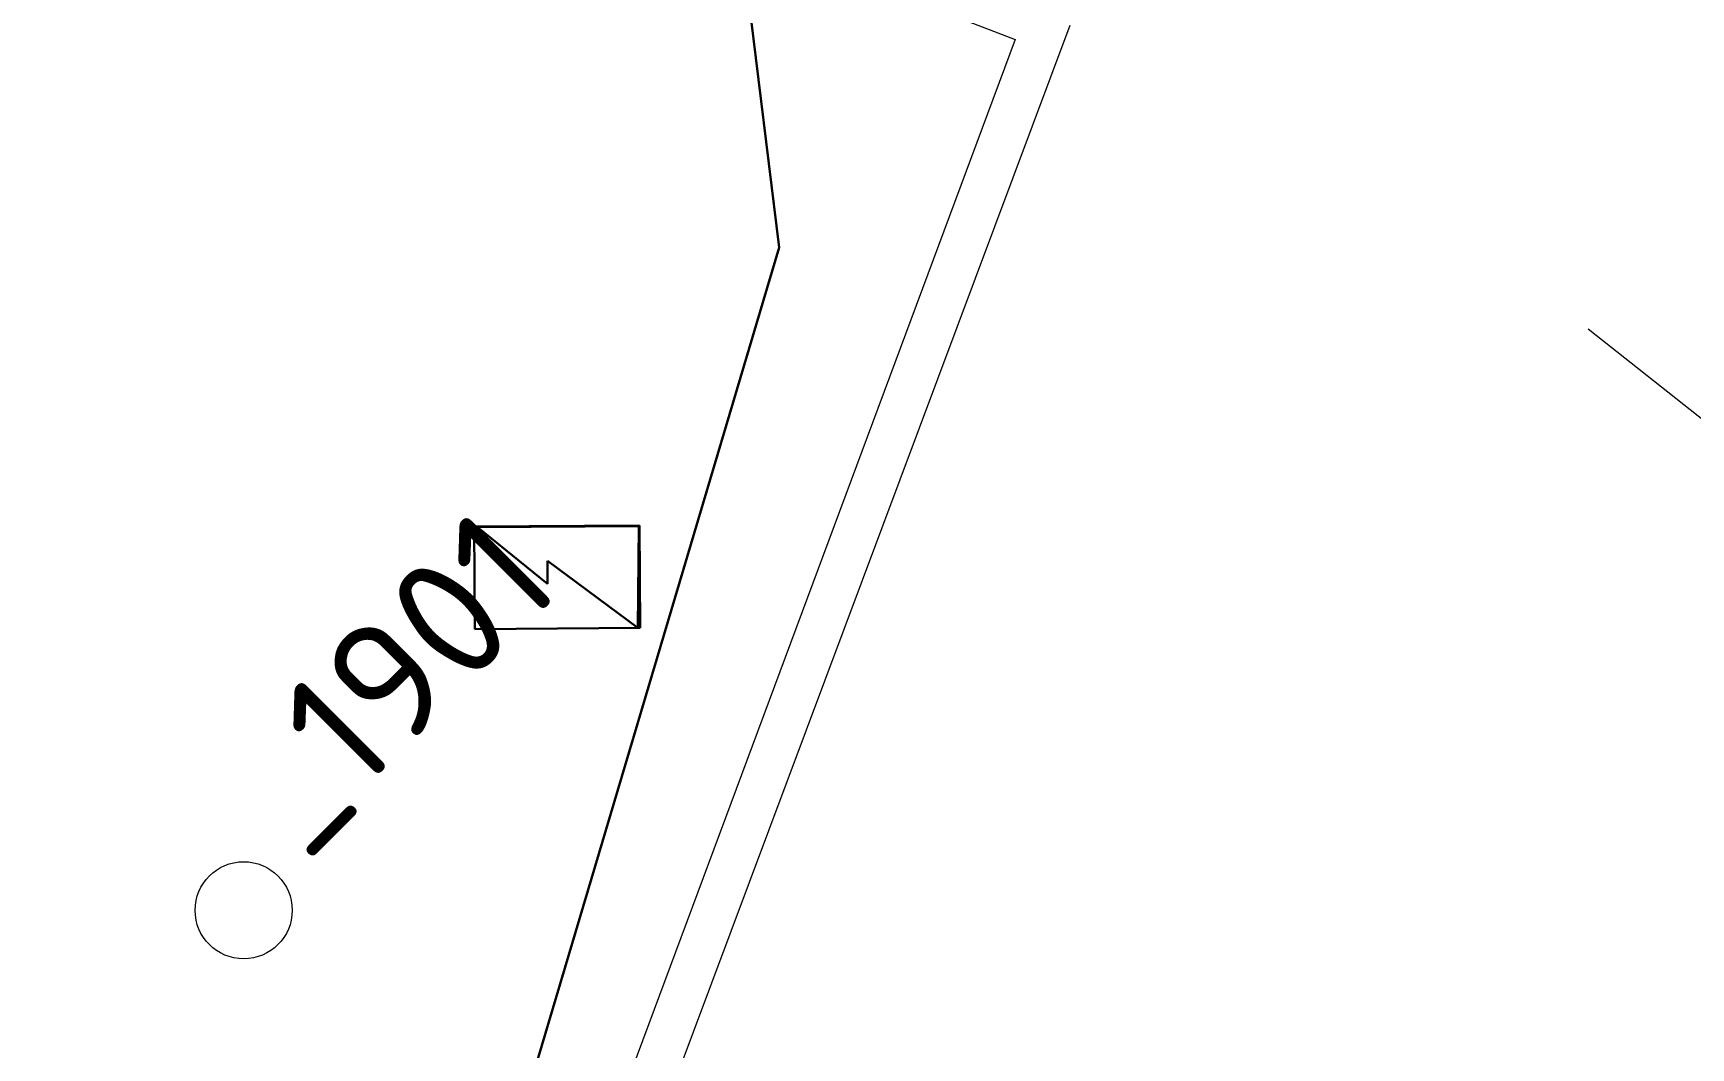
# Model space of a CAD drawing. Header units: millimetres. Extents: x 519 to 9564855, y -810 to 5021775.
# Drawn here: x 9533367.5 to 9533538.3, y 4998746.4 to 4998851 of the extents above; entities that cross this region are included whole.
import ezdxf

# ---------------------------------------------------------------- set-up
doc = ezdxf.new("R2010")
doc.units = ezdxf.units.MM
doc.header["$LTSCALE"] = 2
doc.header["$MEASUREMENT"] = 0
doc.linetypes.add('92051501$0$GROUND2', pattern=[35, 25, -10])
doc.layers.add('OLD WELLS(dr.bfr2000)', color=24, linetype='Continuous')
doc.layers.add('ROAD_FIELD', color=255, linetype='92051501$0$GROUND2')
for name, color, linetype, lineweight in [('PPLINE_GAS', 4, 'GAS_LINE', 30), ('SteamInjInfrastructure', 25, 'Continuous', 100), ('Электро', 1, 'Continuous', 30), ('Электроснаб', 1, 'Continuous', 18), ('Электроснабжене', 1, 'Continuous', 18)]:
    doc.layers.add(name, color=color, linetype=linetype, lineweight=lineweight)
doc.styles.add('92051501$0$STANDARD', font='simplex.shx')
doc.styles.add('Elect', font='isocpeur.ttf')
doc.linetypes.add('GAS_LINE', pattern='A,0.5,-0.2,["G",92051501$0$STANDARD,S=0.1,R=0,X=-0.1,Y=-0.05],-0.05', length=0.75)
doc.linetypes.add('STM_LINE', pattern='A,0.5,-0.2,["S",92051501$0$STANDARD,S=0.1,R=0,X=-0.1,Y=-0.05],-0.05', length=0.75)

msp = doc.modelspace()

# ---------------------------------------------------------------- linework, layer by layer
at = {"layer": 'OLD WELLS(dr.bfr2000)', "lineweight": 0}
msp.add_circle((9533389.2, 4998760.6), 5, dxfattribs=at)
at = {"layer": 'PPLINE_GAS', "lineweight": 0, "ltscale": 25}
for p, q in [((9533447.85692, 4998858.3216), (9533468.70028, 4998850.31301)), ((9533468.70028, 4998850.31301), (9533342.37895, 4998511.19299))]:
    msp.add_line(p, q, dxfattribs=at)
at = {"layer": 'ROAD_FIELD', "lineweight": 0, "flags": 128}
msp.add_lwpolyline([(9533967.50187, 4998433.80515), (9533886.345, 4998527.314), (9533852.73335, 4998585.47024), (9533833.95, 4998640.402), (9533704.519, 4998680.645), (9533513.81008, 4998831.47104)], dxfattribs=at)
at = {"layer": 'SteamInjInfrastructure', "color": 6, "linetype": 'STM_LINE', "lineweight": 0, "ltscale": 15}
msp.add_line((9533474.338, 4998851.76), (9533346.406, 4998510.168), dxfattribs=at)
at = {"layer": 'Электро'}
for p, q in [((9533444.36957, 4998828.89298, -0.00006), (9533427.08544, 4998970.22475, 0)), ((9533444.36957, 4998828.89298, -0.00006), (9533397.96957, 4998672.89298, -0.00006)), ((9533412.95022, 4998800.14799, 0), (9533429.99865, 4998800.25233, 0)), ((9533429.99865, 4998800.25233, 0), (9533430.06335, 4998789.67998, 0)), ((9533413.01492, 4998789.57564, 0), (9533412.95022, 4998800.14799, 0)), ((9533429.9014, 4998800.15388, 0), (9533413.3058, 4998800.05232, 0)), ((9533413.3058, 4998800.05232, 0), (9533420.51758, 4998794.22508, 0)), ((9533429.8277, 4998789.71142, 0), (9533429.9014, 4998800.15388, 0)), ((9533420.51758, 4998794.22508, 0), (9533420.50304, 4998796.60032, 0)), ((9533420.50304, 4998796.60032, 0), (9533429.8277, 4998789.71142, 0)), ((9533430.06335, 4998789.67998, 0), (9533413.01492, 4998789.57564, 0))]:
    msp.add_line(p, q, dxfattribs=at)
at = {"layer": 'Электроснаб', "color": 1, "linetype": 'ByBlock', "lineweight": 0}
for p, q in [((9533444.36957, 4998828.89298, -0.00006), (9533427.08544, 4998970.22475, 0)), ((9533444.36957, 4998828.89298, -0.00006), (9533397.96957, 4998672.89298, -0.00006)), ((9533412.95022, 4998800.14799, 0), (9533429.99865, 4998800.25233, 0)), ((9533429.99865, 4998800.25233, 0), (9533430.06335, 4998789.67998, 0)), ((9533413.01492, 4998789.57564, 0), (9533412.95022, 4998800.14799, 0)), ((9533429.9014, 4998800.15388, 0), (9533413.3058, 4998800.05232, 0)), ((9533413.3058, 4998800.05232, 0), (9533420.51758, 4998794.22508, 0)), ((9533429.8277, 4998789.71142, 0), (9533429.9014, 4998800.15388, 0)), ((9533420.51758, 4998794.22508, 0), (9533420.50304, 4998796.60032, 0)), ((9533420.50304, 4998796.60032, 0), (9533429.8277, 4998789.71142, 0)), ((9533430.06335, 4998789.67998, 0), (9533413.01492, 4998789.57564, 0))]:
    msp.add_line(p, q, dxfattribs=at)
at = {"layer": 'Электроснабжене', "color": 1, "linetype": 'ByBlock', "lineweight": 0}
for p, q in [((9533444.36957, 4998828.89298, -0.00006), (9533427.08544, 4998970.22475, 0)), ((9533444.36957, 4998828.89298, -0.00006), (9533397.96957, 4998672.89298, -0.00006)), ((9533412.95022, 4998800.14799, 0), (9533429.99865, 4998800.25233, 0)), ((9533429.99865, 4998800.25233, 0), (9533430.06335, 4998789.67998, 0)), ((9533413.01492, 4998789.57564, 0), (9533412.95022, 4998800.14799, 0)), ((9533429.9014, 4998800.15388, 0), (9533413.3058, 4998800.05232, 0)), ((9533413.3058, 4998800.05232, 0), (9533420.51758, 4998794.22508, 0)), ((9533429.8277, 4998789.71142, 0), (9533429.9014, 4998800.15388, 0)), ((9533420.51758, 4998794.22508, 0), (9533420.50304, 4998796.60032, 0)), ((9533420.50304, 4998796.60032, 0), (9533429.8277, 4998789.71142, 0)), ((9533430.06335, 4998789.67998, 0), (9533413.01492, 4998789.57564, 0))]:
    msp.add_line(p, q, dxfattribs=at)

# ---------------------------------------------------------------- texts
at = {"layer": 'OLD WELLS(dr.bfr2000)', "lineweight": 0, "style": 'Elect'}
msp.add_text(' _1901', height=12.5, rotation=44.9999999, dxfattribs=at).set_placement((9533389.2, 4998760.6))

doc.saveas('drawing.dxf')
